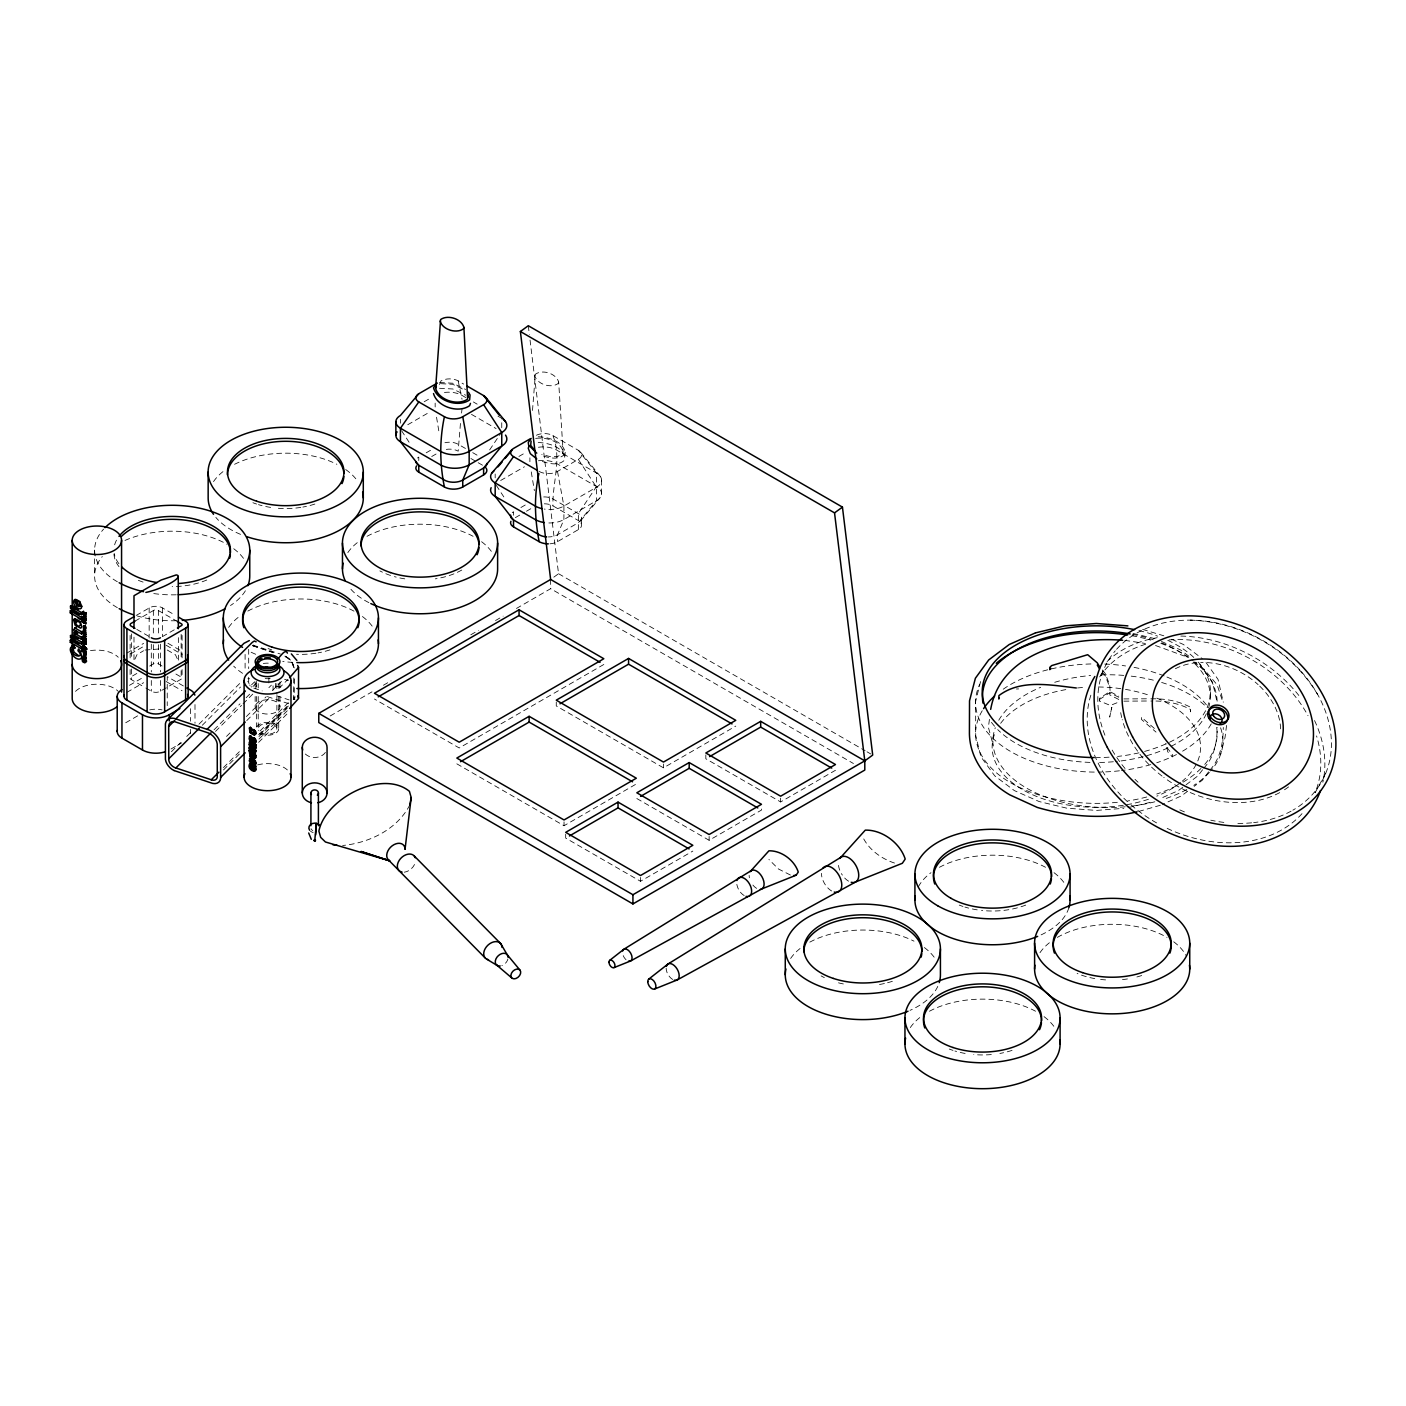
<?xml version="1.0" encoding="UTF-8"?>
<svg xmlns="http://www.w3.org/2000/svg" width="1406" height="1406" viewBox="0 0 1406 1406"><rect width="100%" height="100%" fill="white"/><g stroke="black" fill="none" stroke-linecap="round" stroke-linejoin="round"><path stroke-width="0.75" stroke-dasharray="5 3.75" d="M133.992 637.164L133.992 661.154L136.962 654.739L143.553 650.732M1116.962 702.789L1110.828 705.25L1108.807 704.81L1099.369 700.926L1099.387 698.413L1109.826 691.594L1118.789 696.146M1210.25 696.726L1210.443 691.717M532.505 410.464L535.352 374.242C542.523 369.093 556.231 373.451 558.657 382.063L563.121 451.765L562.365 453.786L557.778 456.423L550.238 456.651L541.767 454.402M294.329 678.957L294.03 699.38M256.349 685.741L255.734 688.747M294.311 667.903L293.151 665.618A9.104 6.432 45 0 0 286.385 656.954L284.768 655.565M460.447 423.47L458.18 451.168A12.162 7.012 0 0 0 443.523 450.061M461.572 413.065L462.029 408.9M989.42 719.38L988.4 727.359L993.111 744.969M1226.559 725.443L1225.03 737.429L1220.549 754.635M558.657 382.063L558.112 383.539C550.924 388.689 537.215 384.33 534.79 375.718M538.217 436.739C548.428 437.161 562.751 440.957 565.212 452.31L564.368 454.613C558.112 460.447 548.322 457.794 541.134 455.298M565.212 452.31L564.368 460.36C558.112 466.194 548.322 463.558 541.134 461.045M439.533 384.541L440.992 380.921A12.162 7.012 0 0 1 458.18 380.921L463.629 384.066M1100.599 675.495L1103.499 670.205M1325.717 773.3L1315.102 792.738A122.674 94.466 28.6 0 0 1316.561 735.936M409.814 804.935C397.265 829.417 369.163 842.967 342.625 845.498M980.562 681.559L975.623 701.471L975.711 735.531L980.896 756.762L994.675 775.796L1014.341 790.576L1039.157 801.561L1066.75 808.169L1096.346 810.418L1123.833 808.327M489.657 449.902L500.536 433.646M288.283 702.613L258.616 732.438M1099.387 699.538L1109.826 692.719L1118.789 697.271M1202.605 769.732L1198.017 775.796L1184.45 786.007M1203.782 768.08C1214.292 757.377 1217.227 741.823 1217.139 727.359M1208.615 771.841L1202.253 780.277L1194.151 786.358M1209.845 770.119C1220.478 758.765 1223.22 742.473 1223.29 727.464M580.766 520.642L600.257 497.478M288.371 705.988L258.774 735.619M252.746 694.107L243.045 703.844M171.427 751.735L180.601 742.561M186.734 736.445L191.321 731.858M198.967 724.195L240.285 682.894M202.306 725.25L240.514 687.042M251.533 684.88L254.591 681.822M252.904 686.55L255.962 683.509M214.028 729.802L240.022 703.826M246.138 697.71L250.725 693.123M215.505 731.384L241.516 705.373M268.88 687.657L271.393 685.144M226.524 736.41L232.64 730.312M246.401 716.55L266.261 696.673M272.377 690.574L281.551 681.4M246.753 720.593L271.217 696.111M278.88 688.465L288.054 679.291M223.466 767.588L240.268 750.769M223.466 769.961L228.053 765.374M229.582 763.845L240.285 753.141M258.616 734.811L287.668 705.759M258.95 736.516L287.984 707.464M258.985 739.046L288.054 709.977M258.616 742.368L287.685 713.299M1182.745 787.29L1178.369 790.576L1162.34 797.677M1187.666 791.244L1181.444 795.901L1162.27 804.408M553.806 577.163L558.551 573.718L529.623 336.614M145.855 688.026L152.2 691.629A6.028 3.48 0 0 0 159.563 691.629L181.62 678.905A2.214 1.283 0 0 0 181.62 677.358L173.571 672.666M424.19 401.747L429.674 398.583M407.758 424.735L429.674 412.063M136.171 615.441L150.231 607.392A9.262 5.343 0 0 1 161.532 607.392L174.994 615.09M135.029 621.101L153.975 610.204A3.146 1.81 0 0 1 157.788 610.204L177.367 621.452M426.176 452.82L431.73 449.604M431.73 456.511L437.301 453.312M126.909 653.034L143.605 643.403M130.617 653.913L143.605 646.426M162.34 636.672L175.504 629.08M136.857 673.439L130.811 676.971A3.287 1.898 0 0 0 130.811 679.291L144.045 686.972M149.686 666.04L153.975 663.614A3.146 1.81 0 0 1 157.788 663.614L162.217 666.11M518.937 456.44L526.248 452.222M129.475 685.32L144.519 676.62M126.909 692.332L143.605 682.701M500.659 480.483L524.42 466.774M539.148 471.432A12.988 7.487 0 0 0 557.497 471.432L578.358 459.375A11.125 6.415 0 0 0 578.358 450.307L552.927 435.614A12.162 7.012 0 0 0 535.739 435.614M125.714 722.754L138.878 715.144M520.923 507.513L526.477 504.297M515.369 517.636L524.631 512.276M526.477 511.222L532.03 508.005M171.057 748.976L181.69 742.825M550.01 543.806A12.988 7.487 0 0 0 557.497 541.662L578.358 529.623A11.125 6.415 0 0 0 578.358 520.554L578.358 513.647L596.495 486.546L596.495 473.049L578.358 450.307M330.182 715.97L371.992 691.84M383.399 685.249L390.991 680.856M470.817 634.774L478.427 630.38M495.527 620.521L503.137 616.127M516.441 608.447L550.642 588.692L853.442 763.511M603.824 664.476L459.217 747.974L374.453 699.028M556.266 702.104L556.266 705.935L663.474 767.834L735.777 726.094M456.827 763.827L564.034 825.726L636.338 783.968M636.83 798.538L709.134 840.296L761.49 810.067L761.49 806.218M565.687 834.268L565.687 838.099L640.486 881.281L692.842 851.069M705.83 754.934L705.83 758.765L780.629 801.947L835.48 770.277M1160.354 805.251L1139.124 811.315M253.027 645.143L280.409 654.054M145.082 650.047L161.954 648.764M1128.069 807.659L1153.535 801.561M439.516 382.52L452.837 383.223L465.65 389.48M440.922 383.68L452.732 384.295L464.103 389.831M439.516 388.284L452.837 388.987L465.65 395.227M535.668 438.373C545.739 437.038 560.361 440.746 563.121 451.765M247.895 678.729L249.583 678.729M1123.921 698.923L1148.649 698.782M1123.921 701.155L1148.649 700.996M1016.397 688.993L1018.612 688.922M1190.232 620.116L1190.407 620.116C1242.412 621.786 1292.501 650.837 1318.529 696.093L1318.635 696.269M1150.829 698.835C1164.484 698.413 1178.246 700.768 1190.39 707.183L1190.583 711.84L1190.39 709.397C1178.246 702.982 1164.484 700.627 1150.829 701.049M247.72 681.418L248.757 682.56A5.448 3.849 45 0 0 249.073 683.791M1124.8 640.345L1145.398 643.473M538.217 442.486C548.428 442.908 562.751 446.721 565.212 458.075M1155.539 645.512L1184.414 656.075M1142.603 629.396L1163.817 635.793M1133.043 633.438L1155.433 638.781M252.939 645.776L272.553 652.261M293.151 665.618L293.59 667.147M288.757 703.703L264.75 695.759M252.395 645.635L277.263 653.913M284.61 679.309L288.458 680.592M253.836 688.149L262.149 690.908M276.666 695.759L289.109 699.907M894.497 863.056C881.632 858.785 869.365 850.12 863.161 837.818M790.4 875.024L778.467 868.996L768.924 859.453M286.385 656.954L284.926 656.057M1118.789 699.485L1109.826 694.933L1109.826 692.719M1171.673 639.273L1183.448 644.493L1202.341 658.693M1161.444 641.435L1180.372 649.836L1191.128 657.92M253.519 645.073L253.994 646.075M167.296 650.047L175.434 654.739L178.404 661.154L178.351 635.178M465.808 397.599L462.029 395.402A18.999 10.967 0 0 0 441.326 393.03M473.383 401.958L477.161 404.155M497.97 416.158L501.749 418.355L501.749 427.986M471.485 414.366L496.072 428.566M465.456 448.461L458.18 444.261A12.162 7.012 0 0 0 444.946 442.732M472.715 452.644L478.163 455.79M470.905 458.514L476.353 461.66M478.163 462.697L483.611 465.843M544.333 503.805A12.162 7.012 0 0 1 552.927 505.861L578.358 520.554M558.551 573.718L865.129 750.716M867.027 751.806L870.806 753.985M167.912 643.263L182.077 651.435M166.136 645.249L182.077 654.458M136.804 629.396L149.493 636.707M183.378 685.952L167.244 676.62L167.244 705.671M166.136 681.523L182.077 690.733M293.59 697.534L294.329 698.536M1193.342 662.033L1204.046 669.186L1217.121 684.81L1222.745 701.822M1154.414 728.466L1141.444 717.201L1141.444 719.415L1156.031 732.104M1199.74 664.405L1212.517 682.138L1217.139 702.35A120.793 69.738 0 0 0 1194.748 661.91M1102.322 669.977L1105.116 673.316L1109.738 684.863L1110.09 690.961L1110.09 688.729M1102.322 672.209L1105.116 675.53L1109.738 687.077M580.766 452.38L600.257 476.3M1206.032 662.542L1218.018 679.362L1223.29 702.192M578.358 459.375L596.495 487.232L596.495 500.729L578.358 522.716L557.497 534.755A12.988 7.487 0 0 1 548.322 536.951M496.318 485.404L505.492 499.481M401.589 430.711L410.745 444.788M1166.857 747.43L1172.463 754.706L1172.463 756.938L1167.718 751.753L1165.908 743.317M552.927 435.614C562.084 458.374 552.347 482.469 552.927 505.861M458.18 380.921L462.029 399.269M557.497 471.432L563.911 506.055L563.911 519.552L557.497 534.755L557.497 541.662M531.275 471.924L534.368 490.641M436.545 417.231L439.287 433.856M528.287 325.735L529.359 334.435M1099.369 699.801L1099.369 700.926M780.629 798.116L780.629 801.947M709.134 836.447L709.134 840.296M663.474 764.003L663.474 767.834M640.486 877.449L640.486 881.281M601.592 480.149L601.592 493.629M581.609 518.181L581.609 525.088M578.358 529.623L578.358 522.716A11.125 6.415 0 0 0 578.358 513.647L552.927 498.954A12.162 7.012 0 0 0 542.751 496.968M564.034 821.877L564.034 825.726M550.642 579.483L550.642 588.692M529.904 457.829L529.904 461.678M513.506 515.246L513.506 511.784A10.018 5.782 0 0 0 511.925 512.979M495.176 474.015L495.176 477.864M435.157 403.118L435.157 406.984M418.777 460.553L418.777 457.091A10.018 5.782 0 0 0 416.598 458.971M400.446 419.322L400.446 423.171M293.784 677.885L293.784 699.643M279.935 681.963L279.935 688.202M279.935 696.515L279.935 706.919A12.39 7.153 0 0 1 261.358 713.106A12.39 7.153 0 0 1 261.358 700.733A12.39 7.153 0 0 1 279.935 706.919M278.722 683.562L278.722 687.868M278.722 696.48L278.722 728.8M276.877 683.597L276.877 694.353M276.877 696.515L276.877 728.8M275.576 683.351L275.576 687.499M273.063 685.864L273.063 690.03M268.88 677.956L268.88 683.773M258.212 683.597L258.212 687.903M258.212 696.515L258.212 726.656M256.367 681.4L256.367 687.868M256.367 696.48L256.367 726.656M255.154 681.963L255.154 688.202M255.154 696.515L255.154 706.919M248.686 649.308L248.686 668.658M248.686 677.253L248.686 681.559M245.101 654.405L245.101 671.664M194.995 704.564L194.995 723.246M190.566 708.677L190.566 721.208M190.566 729.415L190.566 733.563M182.077 635.407L182.077 658.904M182.077 669.59L182.077 678.131M181.146 634.317L181.146 659.994M181.146 670.644L181.146 679.221M162.604 607.937L162.604 635.881M160.46 644.159L160.46 671.927M160.46 680.486L160.46 691.154M158.421 610.52L158.421 636.162M158.421 644.704L158.421 663.931M153.342 610.52L153.342 636.162M153.342 644.704L153.342 663.931M151.303 644.159L151.303 671.927M151.303 680.486L151.303 691.154M149.159 607.937L149.159 638.043M131.373 633.895L131.373 659.519M131.373 668.975L131.373 679.66M130.125 635.407L130.125 658.904M130.125 669.59L130.125 678.131M94.606 550.08L94.606 575.985M149.739 709.889A16.064 9.28 0 0 1 162.024 709.889M1156.787 698.132A104.22 60.177 0 0 1 1197.016 762.72M1196.19 764.389A104.22 60.177 0 0 1 1182.253 781.209M1180.671 782.509A104.22 60.177 0 0 1 1156.787 796.165M1148.456 799.258A104.22 60.177 0 0 1 1125.485 804.917M1123.324 805.269A104.22 60.177 0 0 1 995.676 731.577M1000.65 723.317A104.22 60.177 0 0 1 1069.368 689.028M1077.541 687.956A104.22 60.177 0 0 1 1085.889 687.288M1098.42 686.989A104.22 60.177 0 0 1 1123.324 689.028M1125.485 689.379A104.22 60.177 0 0 1 1148.456 695.039M1216.682 727.552A120.793 69.738 0 0 1 1203.958 765.303M1200.952 768.484A120.793 69.738 0 0 1 1181.761 782.931M1176.47 785.796A120.793 69.738 0 0 1 1156.734 794.021M1146.734 796.991A120.793 69.738 0 0 1 1127.612 800.981M1117.348 802.299A120.793 69.738 0 0 1 982.478 710.364M1003.216 689.204A120.793 69.738 0 0 1 1092.163 663.931M1104.747 664.054A120.793 69.738 0 0 1 1125.591 665.952M1134.062 667.375A120.793 69.738 0 0 1 1164.941 676.216M1166.927 677.024A120.793 69.738 0 0 1 1207.947 706.937M1211.234 723.879A120.793 69.738 0 0 1 1181.761 751.665M1176.47 754.547A120.793 69.738 0 0 1 1156.734 762.755M1150.811 764.6A120.793 69.738 0 0 1 1121.496 770.558M1119.422 770.804A120.793 69.738 0 0 1 1098.438 772.087M1094.255 772.087A120.793 69.738 0 0 1 979.683 684.3M1131.918 635.705A120.793 69.738 0 0 1 1150.811 640.117M1160.881 643.403A120.793 69.738 0 0 1 1193.044 660.574M1206.366 713.738A113.904 65.748 0 0 1 1145.205 756.129M1143.113 756.692A113.904 65.748 0 0 1 1115.45 761.56M1113.341 761.753A113.904 65.748 0 0 1 1096.346 762.491M1090.002 762.386A113.904 65.748 0 0 1 997.715 729.609M994.587 726.252A113.904 65.748 0 0 1 990.492 720.997M1132.392 634.352A113.904 65.748 0 0 1 1153.289 639.783M1161.655 642.858A113.904 65.748 0 0 1 1187.525 657.323M1194.977 663.843A113.904 65.748 0 0 1 1207.262 711.682M1198.299 662.121A114.097 65.871 0 0 1 1167.771 743.071M1165.802 743.967A114.097 65.871 0 0 1 1141.074 752.315M1138.948 752.825A114.097 65.871 0 0 1 1117.594 756.428M1109.106 757.166A114.097 65.871 0 0 1 1096.346 757.588M1138.948 630.591A114.097 65.871 0 0 1 1157.63 636.145M1167.771 640.345A114.097 65.871 0 0 1 1195.153 658.764M1175.398 668.711A67.312 51.846 28.6 0 1 1203.149 662.454M1207.262 662.595A67.312 51.846 28.6 0 1 1258.124 684.634M1259.706 686.128A67.312 51.846 28.6 0 1 1280.62 731.102M1288.581 786.903A101.794 78.385 28.6 0 1 1281.411 791.648M1279.706 792.615A101.794 78.385 28.6 0 1 1163.781 777.395M1162.041 776.077A101.794 78.385 28.6 0 1 1122.234 719.538M1121.724 717.552A101.794 78.385 28.6 0 1 1120.424 710.961M1301.341 671.664A122.674 94.466 28.6 0 1 1292.835 810.19M1291.077 811.174A122.674 94.466 28.6 0 1 1253.677 822.615M1251.604 822.826A122.674 94.466 28.6 0 1 1234.714 823.283M1223.853 822.405A122.674 94.466 28.6 0 1 1210.742 820.173M1184.432 811.895A122.674 94.466 28.6 0 1 1178.597 809.329M1138.052 782.228A122.674 94.466 28.6 0 1 1134.994 779.328M1125.028 768.502A122.674 94.466 28.6 0 1 1110.582 747.236M1104.94 735.197A122.674 94.466 28.6 0 1 1100.371 720.891M1099.914 718.87A122.674 94.466 28.6 0 1 1115.239 650.837M1116.592 649.291A122.674 94.466 28.6 0 1 1299.97 670.152M1302.009 813.652A122.674 94.466 28.6 0 1 1164.168 826.939M1156.593 822.914A122.674 94.466 28.6 0 1 1129 803.09M1127.436 801.666A122.674 94.466 28.6 0 1 1091.425 693.492M1099.668 676.901A122.674 94.466 28.6 0 1 1146.769 643.913M1169.089 639.923A122.674 94.466 28.6 0 1 1308.019 715.707M1107.084 661.558A126.927 97.752 28.6 0 1 1157.208 637.709M1180.829 636.057A126.927 97.752 28.6 0 1 1300.445 697.534M1314.54 720.54A126.927 97.752 28.6 0 1 1322.853 782.246M1220.566 727.781A115.011 66.398 0 0 1 1210.671 770.998M1209.424 772.404A115.011 66.398 0 0 1 1193.799 785.339M1186.822 789.487A115.011 66.398 0 0 1 1163.166 799.399M1154.836 801.789A115.011 66.398 0 0 1 1127.366 806.605M1125.239 806.816A115.011 66.398 0 0 1 995.307 727.693M998.77 720.241A115.011 66.398 0 0 1 1040.668 687.306M1054.728 682.297A115.011 66.398 0 0 1 1090.617 675.513M1101.285 674.88A115.011 66.398 0 0 1 1127.032 675.688M1131.232 676.145A115.011 66.398 0 0 1 1153.781 680.276M1161.637 682.455A115.011 66.398 0 0 1 1207.209 707.657M538.428 460.764A18.999 10.967 0 0 1 556.758 463.611L596.495 486.546A17.382 10.035 0 0 1 596.495 500.729L563.911 519.552A20.282 11.705 0 0 1 546.916 522.874M538.428 447.266A18.999 10.967 0 0 1 556.758 450.113L596.495 473.049A17.382 10.035 0 0 1 596.495 487.232L563.911 506.055A20.282 11.705 0 0 1 544.315 509.077M368.882 602.629A77.576 44.781 0 0 1 348.952 586.882M347.827 552.611A77.576 44.781 0 0 1 358.495 541.714M367.001 536.301A77.576 44.781 0 0 1 473.084 536.301M481.59 541.714A77.576 44.781 0 0 1 492.258 552.611M461.783 570.028A59.017 34.078 0 0 1 435.315 578.85M404.77 578.85A59.017 34.078 0 0 1 394.418 576.636M390.534 575.458A59.017 34.078 0 0 1 379.884 570.906M240.549 534.368A77.576 44.781 0 0 1 215.839 517.39M213.519 481.59A77.576 44.781 0 0 1 224.187 470.694M234.556 464.296A77.576 44.781 0 0 1 336.878 464.296M345.683 469.534A77.576 44.781 0 0 1 357.932 481.59M314.856 504.051A58.261 33.639 0 0 1 302.87 507.056M300.796 507.408A58.261 33.639 0 0 1 274.873 507.97M270.637 507.408A58.261 33.639 0 0 1 258.493 504.649M256.595 504.051A58.261 33.639 0 0 1 252.922 502.715M1068.876 907.749A77.576 44.781 0 0 1 1061.073 920.912M1059.667 922.354A77.576 44.781 0 0 1 1037.663 936.378M918.364 886.782A77.576 44.781 0 0 1 930.948 872.704M939.454 867.291A77.576 44.781 0 0 1 1045.537 867.291M1054.043 872.704A77.576 44.781 0 0 1 1064.711 883.618M1025.73 905.095A59.017 34.078 0 0 1 981.511 910.42M977.223 909.858A59.017 34.078 0 0 1 964.903 907.063M962.987 906.448A59.017 34.078 0 0 1 959.261 905.095M1039.965 952.706A77.576 44.781 0 0 1 1050.633 941.792M1057.312 937.398A77.576 44.781 0 0 1 1167.015 937.398M1173.711 941.792A77.576 44.781 0 0 1 1186.295 955.869M1141.672 975.536A59.017 34.078 0 0 1 1133.728 977.75M1127.436 978.945A59.017 34.078 0 0 1 1118.772 979.894M1105.573 979.894A59.017 34.078 0 0 1 1096.891 978.945M1094.782 978.594A59.017 34.078 0 0 1 1077.119 973.444M910.315 1027.558A77.576 44.781 0 0 1 920.983 1016.643M929.489 1011.23A77.576 44.781 0 0 1 1035.554 1011.23M1044.06 1016.643A77.576 44.781 0 0 1 1054.728 1027.558M1012.039 1050.387A59.017 34.078 0 0 1 999.894 1053.446M991.318 1054.57A59.017 34.078 0 0 1 973.725 1054.57M965.131 1053.446A59.017 34.078 0 0 1 954.92 1051.003M953.004 1050.387A59.017 34.078 0 0 1 949.278 1049.034M937.767 986.414A77.576 44.781 0 0 1 910.069 1010.352M790.629 958.453A77.576 44.781 0 0 1 801.315 947.556M809.803 942.143A77.576 44.781 0 0 1 914.005 941.159M924.392 947.556A77.576 44.781 0 0 1 935.06 958.453M892.353 981.3A59.017 34.078 0 0 1 886.448 983.022M884.409 983.515A59.017 34.078 0 0 1 878.117 984.71M843.372 983.954A59.017 34.078 0 0 1 837.22 982.478M824.338 977.609A59.017 34.078 0 0 1 821.104 975.887M292.782 662.402A77.576 44.781 0 0 1 282.747 661.4M255.699 654.265A77.576 44.781 0 0 1 247.825 650.539M280.796 687.024A77.576 44.781 0 0 1 272.237 685.39M242.57 673.316A77.576 44.781 0 0 1 233.695 666.163M228.668 627.41A77.576 44.781 0 0 1 240.918 615.353M247.825 611.083A77.576 44.781 0 0 1 355.718 612.102M362.414 616.513A77.576 44.781 0 0 1 373.082 627.41M330.006 649.871A58.261 33.639 0 0 1 318.037 652.876M315.946 653.228A58.261 33.639 0 0 1 296.543 654.282M271.745 649.871A58.261 33.639 0 0 1 268.071 648.535M176.225 594.791A77.576 44.781 0 0 1 152.112 593.332M117.331 581.733A77.576 44.781 0 0 1 95.784 557.866M95.274 555.915A77.576 44.781 0 0 1 103.605 529.131M245.4 590.766A77.576 44.781 0 0 1 230.479 605.529M176.225 620.714A77.576 44.781 0 0 1 137.349 616.004M117.331 607.656A77.576 44.781 0 0 1 102.304 556.548M124.958 540.449A77.576 44.781 0 0 1 227.034 544.315M233.73 548.727A77.576 44.781 0 0 1 244.398 559.623M118.965 563.753A58.261 33.639 0 0 1 114.237 553.577M114.642 544.807A58.261 33.639 0 0 1 117.788 538.023M206.77 580.01A58.261 33.639 0 0 1 172.182 586.583M143.061 582.084A58.261 33.639 0 0 1 137.595 580.01M118.965 566.636A58.261 33.639 0 0 1 113.921 552.945M848.574 881.175A14.394 8.313 60 0 1 841.386 873.583M839.769 870.226A14.394 8.313 60 0 1 838.398 863.565M672.666 979.455A9.209 5.308 60 0 1 666.145 968.172M831.614 890.965A14.394 8.313 60 0 1 821.438 873.354M756.621 888.346A10.58 6.099 60 0 1 752.895 885.042M749.398 877.783A10.58 6.099 60 0 1 749.152 875.393M626.039 959.7A6.766 3.902 60 0 1 622.665 953.848M744.161 895.552A10.58 6.099 60 0 1 736.691 882.599M414.524 864.497A10.58 7.434 -44.6 0 1 404.33 872.195M507.935 958.945A7.417 5.202 -44.6 0 1 501.854 965.606M251.621 687.042A5.448 3.849 45 0 1 251.059 686.603M250.092 685.566A5.448 3.849 45 0 1 249.688 685.003M285.383 656.391A11.459 8.102 45 0 1 293.907 667.305M285.119 656.637A11.476 8.12 45 0 1 293.661 667.569M295.348 696.919A4.394 3.111 45 0 1 293.502 697.833M295.067 699.098A5.993 4.236 45 0 1 293.256 699.327M257.632 764.899A23.445 13.533 0 0 1 287.861 770.4M263.291 663.474A16.433 9.491 0 0 1 271.797 663.474M270.18 678.518A10.141 5.852 0 0 1 264.926 678.518M256.753 727.13A11.178 6.45 0 0 1 272.272 722.965A11.178 6.45 0 0 1 276.701 732.508A11.178 6.45 0 0 1 259.635 733.37M258.528 727.412A9.332 5.396 0 0 1 272.905 724.389A9.332 5.396 0 0 1 272.905 733.229A9.332 5.396 0 0 1 258.528 730.206M313.169 832.475A5.8 4.745 0 0 1 310.568 831.245M312.8 830.542A3.743 3.058 0 0 1 311.06 828.679M325.401 752.438A12.39 10.123 0 0 1 303.942 752.438M75.502 691.365A24.675 14.253 0 0 1 118.262 691.365M90.494 650.609A24.675 14.253 0 0 1 118.262 657.252M1111.812 707.446L1109.668 717.078L1111.812 707.446"/><path stroke-width="1.5" d="M133.992 628.447L133.992 595.722L161.198 580.01L176.207 574.931A22.215 4.693 -21.2 0 1 171.128 582.787A22.215 4.693 -21.2 0 1 145.873 592.436M252.623 764.407L252.184 765.936L252.623 764.407L250.004 762.316A2.882 1.67 60 0 1 249.301 760.541C251.041 753.598 257.843 765.602 253.01 765.286L255.084 766.481C257.597 776.34 245.312 768.063 250.215 763.616L251.902 765.128L249.67 764.003L251.147 765.567M255.031 766.305L255.839 769.908L254.838 770.84L254.961 766.621L252.377 764.477M250.795 754.442L250.215 756.586L251.569 756.2M249.916 754.881L250.795 756.762M255.839 750.628L254.275 751.788L252.184 750.488A10.123 5.852 60 0 0 252.166 748.431C254.258 747.307 252.026 751.683 255.101 751.12L254.961 753.651L255.488 750.997L255.488 753.247L252.131 751.542L254.732 753.686L255.839 750.628L254.275 751.402L252.482 750.382L252.535 748.625M998.893 697.815L998.84 699.046L998.893 695.601C1020.949 678.87 1050.95 685.144 1076.311 687.973M252.166 750.593L253.203 748.15L252.482 750.382M250.479 754.249C249.706 758.449 250.25 757.043 249.301 751.015L250.338 750.417M252.113 768.08L253.01 766.498L252.043 768.959M435.596 388.355L440.605 319.549C447.776 314.399 461.502 318.758 463.91 327.37L467.618 399.093C457.758 406.158 438.918 400.165 435.596 388.355L436.352 386.316M85.766 661.33C89.176 659.801 81.935 665.6 82.181 659.396A1.758 1.019 60 0 1 82.673 658.799C88.385 659.783 83.077 664.616 82.567 659.186A1.758 1.019 60 0 1 83.059 658.57C90.371 662.947 79.984 657.305 84.606 661.681C80.634 654.229 84.36 668.184 86.328 660.24M86.416 649.308L83.2 645.02L86.803 649.08L83.2 647.498L85.942 647.691L86.803 649.08M168.685 726.515L168.773 725.355A7.997 5.659 45 0 1 174.713 721.7L208.703 733.071A11.476 8.12 45 0 1 217.245 743.985L217.28 777.096A6.643 4.693 45 0 1 212.341 780.119L174.59 767.518A7.821 5.536 45 0 1 168.773 760.084L168.685 726.515L174.801 720.399M174.151 770.558A11.74 8.295 45 0 1 165.416 759.381L165.416 723.809A11.898 8.418 45 0 1 174.274 718.378L209.143 730.03A15.396 10.879 45 0 1 220.601 744.688L220.637 778.625A10.563 7.469 45 0 1 212.781 783.441L174.151 770.558M74.834 629.044L75.01 628.043L81.583 631.804L82.831 631.083M83.745 639.203L83.2 641.452C89.562 645.723 81.337 634.967 83.2 641.452M250.286 758.062C249.02 757.43 257.843 760.787 254.644 764.407M255.892 762.702L254.627 764.389L252.799 763.774M297.615 665.46L298.547 667.358L298.511 698.554L289.583 708.448M298.547 667.358L289.583 677.762M314.663 841.35L315.928 828.275A34.957 2.636 -83.9 0 0 315.946 824.355L316.174 823.318L314.663 823.143A5.8 4.745 0 0 0 309.636 830.261M74.834 601.03L75.133 599.483M76.17 620.591L76.522 622.454M249.53 748.168L251.692 750.312L251.727 748.185L249.301 747.377L250.303 744.618M250.76 740.505L249.987 737.552M85.977 654.493C84.852 651.066 82.075 656.356 84.342 653.614M83.587 653.175L84.184 655.143M437.301 383.065L418.777 393.75A10.018 5.782 0 0 0 418.777 401.923L444.401 416.721C439.41 440.306 439.726 463.822 444.401 486.968A12.988 7.487 0 0 0 462.75 486.968L483.611 474.929A11.125 6.415 0 0 0 486.019 467.934M538.902 473.594C533.841 496.459 534.79 519.218 539.148 541.662A12.988 7.487 0 0 0 548.322 543.858M405.051 849.242L411.185 797.554L409.41 791.314C382.01 768.906 325.296 798.766 318.881 831.104L320.656 837.343L325.454 842.001L389.585 860.771A10.58 7.434 -44.6 0 1 392.151 845.832A10.58 7.434 -44.6 0 1 405.051 849.083M249.512 758.519C254.591 756.129 259.126 772.474 252.869 758.519M85.608 620.784C85.994 618.007 86.328 622.63 83.604 620.028M85.608 639.185L85.625 637.867L85.063 638.623M315.647 834.953L316.209 828.31A34.658 5.185 -77.7 0 0 316.245 824.373L316.174 823.318A5.8 4.745 0 0 1 319.707 825.515M85.52 631.47C84.096 626.935 85.959 633.965 83.692 628.57M85.327 631.61C87.102 628.043 83.253 630.38 83.305 628.798M83.024 621.206C86.223 621.927 87.91 623.596 83.903 623.192M85.555 650.064L85.625 648.641L85.063 649.396M76.205 600.977L78.121 604.984L76.873 605.705L74.94 601.698L78.121 600.924M409.814 804.935L411.185 797.554M250.76 767.008C261.024 772.65 246.191 769.855 251.129 765.409M71.618 647.445L71.811 646.672A5.29 3.058 60 0 1 73.042 645.372L74.94 645.495L73.674 646.215C65.52 646.742 73.938 660.767 80.089 658.992A5.888 3.41 60 0 0 81.689 656.971L80.493 651.224L78.49 648.922L77.928 650.697C85.854 658.729 71.39 657.024 71.794 649.976A2.953 1.705 60 0 1 73.112 648.394L75.379 647.902L74.36 647.656A2.953 1.705 60 0 0 73.042 649.238L74.254 652.366L78.332 655.442M990.685 709.38C1000.949 650.96 1072.444 636.215 1122.673 640.257M84.764 615.846C88.244 615.494 82.901 619.273 83.762 614.598C82.936 615.037 85.555 618.781 85.274 615.107M84.905 627.744L84.799 625.811L84.518 627.955L85.344 626.145L85.994 627.269L85.291 628.728M84.905 636.496C84.958 636.567 85.748 636.057 84.413 632.05M84.817 635.617C89.105 636.479 80.986 638.412 83.903 634.37M83.745 631.206C83.921 632.823 83.27 633.561 83.27 631.487C89.246 632.63 82.075 632.278 84.413 633.069M83.745 625.688L85.502 628.535L85.204 626.637M84.518 634.844C81.214 634.352 87.418 639.73 85.204 635.389M85.573 617.41L85.133 615.617M463.91 327.37L463.365 328.846C456.177 333.978 442.468 329.619 440.06 321.025M470.465 403.381L469.622 405.666C458.497 413.628 437.248 406.879 433.505 393.557M529.095 445.966L528.252 448.25L530.29 453.646L536.758 458.918M531.099 441.027L530.712 445.368L534.614 450.272M249.635 727.763C253.642 731.348 248.229 728.343 250.409 727.324C252.201 729.134 246.911 732.544 253.467 734.055C256.068 733.334 250.514 727.183 255.435 731.067C255.857 736.269 255.787 732.737 252.869 733.563C248.598 733.581 250.321 726.656 251.076 731.366M254.732 734.758C251.779 723.246 258.089 736.621 252.711 732.667M252.781 742.438C256.367 744.6 255.224 739.081 253.062 738.238C256.226 739.732 254.961 743.686 251.744 740.329M85.801 624.053C85.59 621.487 80.687 621.065 83.534 621.048M252.377 767.869L251.551 768.449L251.604 764.934M251.129 768.484L252.324 767.992M250.25 759.451C251.867 767.711 257.368 758.801 249.618 760.136C261.973 769.469 246.331 760.681 251.024 759.012M255.541 734.319L255.734 732.051L253.836 729.486M253.783 737.904C256.929 737.974 255.154 744.02 255.505 742.614C256.859 741.067 254.31 736.375 252.869 738.835C259.161 746.076 244.082 738.8 251.92 737.394L250.496 735.725C247.351 737.693 250.409 743.827 254.099 743.352A2.935 1.705 60 0 0 254.82 742.35L252.887 738.589M251.621 751.894L250.04 753.546L254.31 756.147L255.488 755.602L255.488 757.834L249.706 754.706M85.994 620.556C82.603 622.278 84.483 617.216 82.55 619.413L83.587 618.341L83.991 619.818M253.431 752.052L252.447 752.649L253.045 751.173M85.081 623.596L84.905 621.839L83.675 623.385M250.918 729.767L249.442 728.009L250.356 727.394L251.867 729.204M251.674 729.327L250.286 727.658M250.918 738.08L249.442 736.305L251.867 737.5L250.426 735.795M252.869 730.522L254.714 730.61L255.593 733.598A2.935 1.705 60 0 1 254.873 734.6L253.959 734.635M254.381 733.264C252.236 734.758 247.157 729.609 251.92 729.099M254.996 732.965L252.711 732.526M251.533 740.487C257.948 745.672 251.99 732.807 255.593 741.911A2.935 1.705 60 0 1 254.873 742.895C256.015 740.277 250.707 742.913 249.987 739.433C249.987 737.131 250.866 737.728 251.076 739.679M254.996 741.278L251.797 740.224M418.777 401.923L400.446 428.232L400.446 441.73L418.777 465.263L444.401 480.061A12.988 7.487 0 0 0 462.75 480.061L483.611 468.022L501.749 446.036A17.382 10.035 0 0 0 505.527 435.104M530.185 438.83L513.506 448.461A10.018 5.782 0 0 0 513.506 456.634L495.176 482.926L495.176 496.423L513.506 519.956L539.148 534.755A12.988 7.487 0 0 0 546.635 536.899M255.382 763.95L255.417 760.751L251.99 757.658M83.13 621.065L83.798 623.174M418.777 393.75L400.446 415.455A15.642 9.034 0 0 0 400.446 428.232L440.482 451.344A20.282 11.705 0 0 0 469.165 451.344L501.749 432.538A17.382 10.035 0 0 0 503.26 419.339M498.005 466.827L502.241 461.818M505.053 458.479L512.1 450.131M491.784 473.084L511.345 450.324M1050.897 668.36L1049.772 669.625L1049.772 667.411L1051.653 665.6L1087.682 654.704L1097.26 662.841L1099.545 666.655M86.012 619.712L83.991 619.185M83.604 638.429L85.994 638.957L83.604 637.797M83.587 649.168L86.047 649.396L83.2 647.727M167.455 719.837L243.959 643.333L249.319 640.574M175.855 718.817L252.359 642.314L254.363 641.013L256.138 641.804M168.685 758.889L199.248 728.308M207.157 729.257L245.417 690.996M277.544 658.869C279.196 658.465 285.453 647.516 287.439 653.14M175.82 768.01L210.988 732.86M220.724 746.604L245.206 722.122M211.234 779.82L218.879 772.175M220.724 777.307L245.206 752.825M85.098 628.095L84.975 626.355M85.098 636.848L84.975 635.125M255.066 763.124L251.797 762.052M250.883 729.363L250.918 730.997M250.883 737.675L250.918 739.31M254.89 770.822L255.488 766.34L254.258 767.131L253.994 771.033M436.405 383.715L433.505 387.792C437.248 401.114 458.497 407.881 469.622 399.902L470.061 394.998L468.409 392.221M531.152 438.408L528.252 442.486L528.656 445.122L536.758 453.171M85.871 639.132L82.427 637.129L83.991 637.586M249.301 742.104L249.301 744.407L254.732 747.535L255.839 746.973L255.839 744.442L254.275 745.25L254.961 747.482L255.488 744.829L255.488 747.096L249.881 743.089L250.321 741.577M254.275 751.788L254.732 753.686M609.853 960.245L623.895 949.226L751.331 870.56M648.957 978.945L668.061 963.971L841.386 856.975M614.106 967.592L630.661 960.948L761.911 888.873L796.165 875.182L798.256 872.089C794.583 860.296 781.332 850.437 768.924 850.823L750.154 871.65A10.58 6.099 60 0 1 761.911 876.659A10.58 6.099 60 0 1 760.365 889.348M520.378 331.5L528.287 325.735L842.44 507.109L872.704 755.075L864.795 760.857L632.928 894.726L318.775 713.352L318.775 722.561L632.928 903.935L864.795 770.066L864.795 760.857L834.531 512.874L520.378 331.5L550.642 579.483L864.795 760.857M834.531 512.874L842.44 507.109M255.066 747.939L254.961 750.523L255.488 747.887L255.488 750.136L249.301 745.127L254.31 748.431L255.716 747.711L254.275 748.66L254.732 750.576L255.839 747.5L254.275 748.291L255.839 747.5M75.221 627.709L76.258 627.445M249.301 748.273L249.864 749.257L250.725 748.484L249.301 748.273L249.301 750.558L252.447 752.649M134.326 616.513L125.942 621.417A9.403 5.431 0 0 0 125.942 628.025L148.474 641.031A12.162 7.012 0 0 0 163.289 641.031L186.471 627.656A8.331 4.816 0 0 0 186.471 621.803L178.527 617.146M124.326 694.863A9.403 5.431 0 0 0 125.942 699.573L148.474 712.561A12.162 7.012 0 0 0 163.289 712.561L186.471 699.204A8.331 4.816 0 0 0 187.56 694.423M254.275 763.212L255.084 762.825L251.955 761.841M84.184 623.104L82.216 621.962L83.376 620.31M70.511 606.109L73.604 606.443L72.339 609.413L70.511 608.359L70.511 606.109L73.604 606.443M82.831 613.947L81.583 614.668L73.745 610.151L73.745 608.077L75.01 607.339L78.138 609.15M83.587 618.956L81.583 619.413L70.3 612.893L70.3 610.819L71.548 610.081L79.07 614.44M73.745 610.151L75.01 609.413M70.3 612.893L71.548 612.172M73.745 608.077L81.583 612.594L82.831 611.874M83.2 611.469L84.255 613.772L85.977 613.262L84.096 612.893M84.852 613.297C89.123 618.078 77.523 609.87 84.641 613.543L85.977 613.262M83.2 612.172L83.587 611.241M85.977 612.577L85.608 613.491M85.221 613.895L83.587 611.944M70.3 610.819L81.583 617.322L82.831 616.601M82.778 617.796L82.603 617.252M85.977 618.552C79.808 614.229 89.58 621.786 83.604 619.413M83.165 616.883L85.977 619.185M84.167 626.496L84.167 627.744M82.831 638.658L81.583 639.379L73.745 634.844L75.01 632.12L75.01 634.124M70.511 635.547L73.604 635.881L72.339 638.851L70.511 637.797L70.511 635.547L73.604 635.881M73.745 632.841L76.381 632.911M84.29 629.132L83.921 630.257L84.149 628.447M82.831 633.21L81.583 633.93L75.449 630.696L76.451 634.334L77.699 633.614M82.831 643.386L81.583 644.106L73.745 639.589L73.745 637.516L75.01 636.777L78.138 638.588M82.831 648.113L81.583 648.851L70.3 642.331L70.3 640.257L71.548 639.537L79.07 643.878M85.977 633.983C85.784 636.18 81.601 632.331 84.008 632.858M73.745 639.589L75.01 638.851M70.3 642.331L71.548 641.611M84.167 635.266L84.167 636.496M444.401 416.721A12.988 7.487 0 0 0 462.75 416.721L483.611 404.682A11.125 6.415 0 0 0 483.611 395.596L467.267 386.158M76.451 634.334L81.583 637.305L82.831 636.567M82.427 637.129L82.813 636.9M82.55 637.814L83.587 637.972M73.745 637.516L81.583 642.032L82.831 641.312M82.216 642.437L82.603 641.523L85.977 644.159L82.216 642.437L85.977 644.159M84.237 639.958L84.413 641.066M83.587 639.396L85.977 640.292M84.026 640.257L85.977 640.943M84.026 641.277L85.977 641.962M85.977 643.473L85.608 644.387M70.3 640.257L81.583 646.76L82.831 646.039M82.603 649.783L85.977 651.716L83.2 650.556L82.427 647.902L84.993 647.287L83.587 644.792M83.2 646.83L85.379 647.076L83.587 645.424M82.55 648.588L82.813 647.674M82.216 649.994L83.991 648.974L83.2 649.923L85.977 651.083M82.603 649.097C79.562 651.892 91.425 654.704 82.146 651.382L81.759 650.503M83.2 650.556L85.977 651.716M135.029 621.101L130.811 623.579A3.287 1.898 0 0 0 130.811 625.881L134.994 628.341M82.146 650.75L85.977 652.525M83.903 654.827C82.444 650.802 86.733 658.834 85.678 654.352M84.43 654.106C86.68 656.918 82.497 653.702 85.977 653.913M84.87 654.37L85.555 655.301L84.817 653.895M85.186 657.498C87.4 661.453 79.984 655.899 85.168 658.324C81.601 653.333 85.889 658.623 85.977 656.901M83.2 656.374L85.555 658.096L83.2 657.41M83.2 658.061L85.836 658.939L85.977 657.516M177.384 627.99L181.62 625.512A2.214 1.283 0 0 0 181.62 623.948L177.367 621.452M121.953 689.661A16.187 9.35 0 0 0 121.953 702.877L142.481 714.723A18.946 10.949 0 0 0 169.282 714.723L179.915 708.589M249.881 743.089L250.707 742.438L254.31 745.408L255.716 744.67L254.275 745.619L254.732 747.535M249.301 744.407L250.602 743.598M249.864 746.129L250.69 745.444L249.46 745.092M249.301 747.377L250.549 746.621M249.301 750.558L250.584 749.767M252.482 749.486L249.969 748.923M252.166 748.431L254.996 749.187M318.775 713.352L550.642 579.483M255.488 757.834L249.688 753.651L250.795 753.106L255.048 755.532M249.916 756.2L250.971 755.602M254.31 756.147L255.839 755.215L255.839 757.711L254.961 758.203L254.961 755.866L250.444 752.772M519.06 609.782L374.453 693.263L459.217 742.21L603.824 658.729L519.06 609.782L519.06 615.529L378.214 696.849M250.567 767.061L251.639 768.836L251.885 766.727L254.433 768.203C254.662 774.267 245.663 765.216 251.902 765.128M255.593 770.4L255.716 766.182L254.31 766.92L251.744 764.882L252.939 765.479M251.885 766.727L252.887 766.428L252.799 768.52M251.076 767.94L252.184 767.623M254.31 766.92L255.839 765.971M254.433 768.203L255.207 767.764L252.184 765.936M254.978 769.328L251.446 769.064L250.338 765.831M628.57 658.43L556.266 700.17L663.474 762.07L735.777 720.329L628.57 658.43L628.57 664.194L732.016 723.914M529.131 716.322L456.827 758.062L564.034 819.962L636.338 778.221L529.131 716.322L529.131 722.086L632.577 781.806M559.975 703.791L628.57 664.194M460.535 761.683L529.131 722.086M618.042 802.123L565.687 832.352L640.486 875.534L692.842 845.305L618.042 802.123L618.042 807.87L689.098 848.908M689.186 762.562L636.83 792.791L709.134 834.531L761.49 804.302L689.186 762.562L689.186 768.309L757.781 807.923M760.681 721.348L705.83 753.001L780.629 796.2L835.48 764.53L760.681 721.348L760.681 727.095L831.737 768.115M569.43 835.955L618.042 807.87M640.556 796.394L689.186 768.309M709.626 756.586L760.681 727.095M254.943 769.31L250.813 766.85M85.836 617.339L83.446 616.496L84.307 614.563M160.46 637.762L159.563 638.219A6.028 3.48 0 0 1 152.2 638.219L151.303 637.762M255.048 762.755L251.973 761.701M254.328 751.56L255.716 750.822M255.839 744.442L252.184 743.141L255.048 745.18M1034.763 633.192L1009.244 644.493L988.717 659.941L975.395 678.237L969.525 700.821L969.419 733.791C969.894 760.154 987.979 782.123 1009.877 794.9L1037.294 807.431C1069.509 816.851 1104.272 819.61 1137.102 811.807M254.961 758.203C256.349 754.196 253.801 755.426 254.732 758.273M654.739 988.963L677.27 979.912L855.762 881.896L902.336 863.284L905.2 859.066C900.174 843.038 882.16 829.628 865.288 830.138L839.769 858.468A14.394 8.313 60 0 1 856.641 866.94A14.394 8.313 60 0 1 851.21 882.3M255.839 755.215L254.275 755.971L250.04 753.546L250.233 752.544M1035.396 632.911L1064.799 625.881L1096.346 623.491L1127.893 625.881M251.112 729.187L251.094 731.77M251.112 737.5L251.094 740.083M85.678 628.5L83.218 627.058L84.799 625.811M83.516 625.828L84.518 626.092M83.516 634.581L84.905 634.633M793.652 875.534L796.165 875.182M74.993 628.166L73.569 629.765L75.116 633.631M85.485 627.867L84.518 627.955M85.485 636.637L84.518 636.725M332.941 844.795L336.825 845.076M252.043 767.5L252.395 768.397M315.296 839.593C316.543 842.967 311.728 838.257 314.663 841.14M253.801 733.51L255.294 732.667L253.59 729.942M83.587 653.087L85.256 654.141M84.43 615.248L85.52 616.742L84.905 615.336M252.887 730.294L254.82 734.037A2.935 1.705 60 0 1 254.099 735.039L249.987 732.631L249.407 728.062M83.587 631.417L85.977 632.946M85.678 649.906L82.427 647.902M252.061 757.816L255.716 762.052M78.068 618.113L79.878 619.167M513.506 456.634L537.32 470.36M416.598 465.878A10.018 5.782 0 0 0 418.777 472.17L444.401 486.968M510.923 521.292A10.018 5.782 0 0 0 513.506 526.863L539.148 541.662M519.06 615.529L600.063 662.296M82.146 612.559L85.977 614.949M71.759 607.638L73.604 608.693M83.2 618.025L85.608 618.763M83.587 619.571L82.813 618.499M186.98 688.026L190.566 690.1A15.132 8.735 0 0 1 194.854 695.126M83.2 632.841L85.977 634.616M250.163 729.837L250.145 730.962M85.977 642.612L83.587 640.609M250.11 738.115L250.989 740.769L254.345 741.542M71.759 637.076L73.604 638.131M255.031 747.834L252.166 746.182L255.031 748.22M82.532 651.171L85.977 653.157M255.031 751.349L252.939 750.136L252.939 747.992M83.2 655.741L85.608 657.744M117.348 730.312A16.187 9.35 0 0 0 121.953 738.15L142.481 749.996A18.946 10.949 0 0 0 165.363 751.735M486.564 959.068L497.267 965.518M252.799 759.556L254.908 761.841M291.341 653.913L296.877 660.469M496.213 964.657L511.608 977.785M251.375 768.361L254.24 769.978L255.207 767.764M414.278 856.008L500.677 943.584L507.162 954.656L519.992 970.14A5.677 3.99 -44.6 0 1 515.932 978.506A5.677 3.99 -44.6 0 1 511.468 973.233A5.677 3.99 -44.6 0 1 519.992 970.14M388.074 859.541L485.07 957.837M297.615 695.952L298.547 697.991M249.46 764.056L251.006 765.866M249.301 751.015C251.358 753.563 250.145 749.82 249.688 753.651M486.019 397.687L505.527 421.607M483.611 395.596L499.165 415.104M311.288 839.312L308.705 833.002M81.443 620.714L82.075 621.628M483.611 404.682L501.749 432.538L501.749 446.036L469.165 464.841A20.282 11.705 0 0 1 440.482 464.841L400.446 441.73A15.642 9.034 0 0 1 397.054 431.888M252.729 751.56L252.887 751.085M85.291 654.581L85.221 656.215L84.079 653.913M1097.26 665.056L1099.545 668.869M250.075 747.834L250.637 748.818M254.222 749.626L254.732 750.576M72.286 651.857L72.866 652.982M76.768 632.155L76.363 630.732M252.272 751.63L252.623 752.579L252.377 751.683M73.674 646.215L74.131 648.623M462.75 416.721L469.165 451.344L469.165 464.841L462.75 480.061L462.75 486.968M468.005 394.735L468.374 397.054M74.887 621.136L74.905 619.378A4.394 2.531 60 0 1 75.133 618.693M178.246 576.724L178.351 628.675M1189.74 943.145A77.576 44.781 0 0 1 1073.376 981.933A77.576 44.781 0 0 1 1073.376 904.357A77.576 44.781 0 0 1 1189.74 943.145L1189.74 969.068M1070.071 874.057L1070.071 899.963M1060.089 1017.997A77.576 44.781 0 0 1 943.742 1056.785A77.576 44.781 0 0 1 943.742 979.209A77.576 44.781 0 0 1 1060.089 1017.997L1060.089 1043.92M1034.605 943.145L1034.605 969.068M940.421 948.909A77.576 44.781 0 0 1 824.057 987.697A77.576 44.781 0 0 1 824.057 910.121A77.576 44.781 0 0 1 940.421 948.909L940.421 974.815A77.576 44.781 0 0 1 939.243 982.601M914.919 874.057L914.919 899.963M904.954 1017.997L904.954 1043.92M785.269 948.909L785.269 974.815M632.928 894.726L632.928 903.935M513.506 526.863L513.506 519.956A10.018 5.782 0 0 1 510.677 515.123M497.619 543.067A77.576 44.781 0 0 1 381.254 581.856A77.576 44.781 0 0 1 381.254 504.279A77.576 44.781 0 0 1 497.619 543.067L497.619 568.973A77.576 44.781 0 0 1 453.207 609.466A77.576 44.781 0 0 1 370.815 603.578M483.611 474.929L483.611 468.022A11.125 6.415 0 0 0 486.863 463.488M418.777 472.17L418.777 465.263A10.018 5.782 0 0 1 415.93 461.924M395.859 421.835L395.859 435.333M378.442 617.867L378.442 643.772M363.293 472.047A77.576 44.781 0 0 1 246.929 510.835A77.576 44.781 0 0 1 246.929 433.259A77.576 44.781 0 0 1 363.293 472.047L363.293 497.952M342.466 543.067L342.466 568.973M327.053 792.984L327.053 747.377A12.39 10.123 0 0 0 313.046 737.359A12.39 10.123 0 0 0 302.712 749.996M318.406 792.984L318.406 825.709M310.919 792.984L310.919 825.709M302.29 747.377L302.29 792.984M290.989 680.504L290.989 777.167M249.758 550.08L249.758 575.985A77.576 44.781 0 0 1 247.913 585.687M244.099 680.504L244.099 777.167M223.308 617.867L223.308 643.772M208.158 472.047L208.158 497.952A77.576 44.781 0 0 0 213.519 514.315M188.193 624.721L188.193 656.971M188.193 659.994L188.193 696.269M185.61 628.236L185.61 699.766M169.282 714.723L169.282 720.962M164.643 640.328L164.643 711.875M147.12 640.328L147.12 711.875M142.481 714.723L142.481 749.996M126.909 628.658L126.909 700.206M124.009 624.721L124.009 656.971M124.009 659.994L124.009 696.269M121.953 702.877L121.953 738.15M121.566 540.273A24.675 14.253 0 0 1 84.536 552.611A24.675 14.253 0 0 1 84.536 527.935A24.675 14.253 0 0 1 121.566 540.273L121.566 692.104M117.208 696.269L117.208 731.542M83.587 636.725L83.604 638.851M83.587 646.602L83.587 650.328M81.583 612.594L81.583 614.668M81.583 617.322L81.583 619.413M81.583 631.804L81.583 633.93M81.583 637.305L81.583 639.379M81.583 642.032L81.583 644.106M81.583 646.76L81.583 648.851M76.873 601.645L76.873 605.705M72.339 607.164L72.339 609.413M72.339 636.602L72.339 638.851M72.198 540.273L72.198 646.953M72.198 651.312L72.198 698.501A24.675 14.253 0 0 0 89.457 712.086A24.675 14.253 0 0 0 117.102 706.673M124.326 658.588A9.403 5.431 0 0 0 125.942 663.298L148.474 676.286A12.162 7.012 0 0 0 163.289 676.286L186.471 662.929A8.331 4.816 0 0 0 187.56 658.149M124.326 655.565A9.403 5.431 0 0 0 125.942 660.275L148.474 673.263A12.162 7.012 0 0 0 163.289 673.263L186.471 659.906A8.331 4.816 0 0 0 187.56 655.126M1094.237 757.57A114.097 65.871 0 0 1 984.095 679.889A114.097 65.871 0 0 1 1134.624 629.66M983.005 703.158A113.904 65.748 0 0 1 1130.196 633.948M983.585 708.642A120.793 69.738 0 0 1 994.71 695.935M996.309 663.28A120.793 69.738 0 0 1 1127.612 635.002M1320.48 790.559A126.927 97.752 28.6 0 1 1161.743 829.399A126.927 97.752 28.6 0 1 1094.87 676.479M1210.232 718.958A6.309 4.851 28.6 0 1 1217.965 714.494A6.309 4.851 28.6 0 1 1220.127 723.545M493.84 471.045A15.642 9.034 0 0 0 495.176 482.926L535.229 506.055A20.282 11.705 0 0 0 541.802 508.585M491.133 487.706A15.642 9.034 0 0 0 495.176 496.423L535.229 519.552A20.282 11.705 0 0 0 544.315 522.575M345.12 580.555A77.576 44.781 0 0 1 343.134 563.121M478.989 547.707A59.017 34.078 0 0 1 477.056 554.755M361.026 545.932A59.017 34.078 0 0 1 418.513 511.872A59.017 34.078 0 0 1 478.989 544.175M362.625 492.1A77.576 44.781 0 0 1 328.811 535.194A77.576 44.781 0 0 1 246.929 536.74M343.89 476.669A58.261 33.639 0 0 1 341.992 483.629M227.473 474.929A58.261 33.639 0 0 1 284.205 441.308A58.261 33.639 0 0 1 343.89 473.172M1069.773 896.079A77.576 44.781 0 0 1 1068.876 907.749M1037.663 936.378A77.576 44.781 0 0 1 954.076 938.874A77.576 44.781 0 0 1 915.218 896.079M1051.442 878.715A59.017 34.078 0 0 1 1050.229 884.023M934.762 884.023A59.017 34.078 0 0 1 986.309 843.055A59.017 34.078 0 0 1 1051.512 876.94M1189.441 965.166A77.576 44.781 0 0 1 1112.164 1013.849A77.576 44.781 0 0 1 1034.886 965.166M1054.447 953.127A59.017 34.078 0 0 1 1112.164 911.949A59.017 34.078 0 0 1 1169.897 953.127M1059.79 1040.018A77.576 44.781 0 0 1 980.826 1088.683A77.576 44.781 0 0 1 905.622 1038.067M1041.459 1022.654A59.017 34.078 0 0 1 1039.526 1029.702M924.797 1027.979A59.017 34.078 0 0 1 976.344 986.994A59.017 34.078 0 0 1 1041.547 1020.879M908.012 1011.23A77.576 44.781 0 0 1 822.967 1013.234A77.576 44.781 0 0 1 785.936 968.98M921.791 953.567A59.017 34.078 0 0 1 921.141 957.117M803.828 951.792A59.017 34.078 0 0 1 862.845 917.714A59.017 34.078 0 0 1 921.861 951.792M242.57 647.393A77.576 44.781 0 0 1 266.244 577.778A77.576 44.781 0 0 1 376.808 608.728A77.576 44.781 0 0 1 296.842 662.577M378.144 639.871A77.576 44.781 0 0 1 296.842 688.501M228.668 660.135A77.576 44.781 0 0 1 223.589 639.871M243.888 627.744A58.261 33.639 0 0 1 300.866 587.11A58.261 33.639 0 0 1 357.845 627.744M105.011 527.672A77.576 44.781 0 0 1 237.79 526.178A77.576 44.781 0 0 1 178.246 594.72M143.553 591.698A77.576 44.781 0 0 1 119.141 582.752M225.224 608.657A77.576 44.781 0 0 1 182.305 620.38M133.394 614.774A77.576 44.781 0 0 1 119.141 608.657M118.965 536.389A58.261 33.639 0 0 1 219.178 530.203A58.261 33.639 0 0 1 178.703 583.49M157.103 582.559A58.261 33.639 0 0 1 121.724 566.882M230.356 554.702A58.261 33.639 0 0 1 229.723 558.217M121.724 536.143A58.261 33.639 0 0 1 187.262 520.466A58.261 33.639 0 0 1 230.426 552.945M666.374 966.361A9.209 5.308 60 0 1 677.27 969.279A9.209 5.308 60 0 1 674.353 980.175M822.809 868.258A14.394 8.313 60 0 1 839.681 876.729A14.394 8.313 60 0 1 834.25 892.089M622.665 950.983A6.766 3.902 60 0 1 630.661 953.127A6.766 3.902 60 0 1 628.517 961.142M747.904 896.553A10.58 6.099 60 0 1 746.094 896.378M736.937 880.508A10.58 6.099 60 0 1 747.904 881.597A10.58 6.099 60 0 1 749.451 896.079M488.515 959.736A10.58 7.434 -44.6 0 1 488.075 945.025A10.58 7.434 -44.6 0 1 502.03 947.398M402.098 872.142A10.58 7.434 -44.6 0 1 400.692 858.433A10.58 7.434 -44.6 0 1 415.245 857.73M500.202 966.01A7.417 5.202 -44.6 0 1 495.334 960.913A7.417 5.202 -44.6 0 1 502.065 953.532A7.417 5.202 -44.6 0 1 508.111 957.328M278.722 664.194A11.178 6.45 0 0 1 264.662 670.434A11.178 6.45 0 0 1 257.86 660.961M259.635 659.625A11.178 6.45 0 0 1 261.955 658.606M264.662 657.955A11.178 6.45 0 0 1 270.444 657.955M278.353 664.651A11.178 6.45 0 0 1 267.544 672.771A11.178 6.45 0 0 1 256.753 664.651M278.283 665.917A12.39 7.153 0 0 1 267.544 676.638A12.39 7.153 0 0 1 256.823 665.917M290.198 773.669A23.445 13.533 0 0 1 267.544 790.699A23.445 13.533 0 0 1 244.908 773.669M284.135 670.926A23.445 13.533 0 0 1 283.133 690.61A23.445 13.533 0 0 1 249.161 688.887A23.445 13.533 0 0 1 254.099 669.414M279.179 665.934A16.433 9.491 0 0 1 279.179 679.344A16.433 9.491 0 0 1 255.927 679.344A16.433 9.491 0 0 1 255.927 665.934M264.926 667.2A10.141 5.852 0 0 1 267.544 667.006M265.136 667.622A9.332 5.396 0 0 1 272.219 668.166M258.528 665.583A9.332 5.396 0 0 1 267.544 658.799A9.332 5.396 0 0 1 276.56 665.583M311.429 794.513A3.743 3.058 0 0 1 312.519 790.471A3.743 3.058 0 0 1 317.545 791.016A3.743 3.058 0 0 1 317.317 795.146M311.464 802.756A12.39 10.123 0 0 1 304.522 787.184A12.39 10.123 0 0 1 324.821 787.184A12.39 10.123 0 0 1 317.879 802.756M120.723 660.679A24.675 14.253 0 0 1 100.107 678.5A24.675 14.253 0 0 1 72.198 664.37M81.776 606.32C81.812 611.364 75.573 607.867 74.553 605.142A4.464 2.584 60 0 1 73.639 602.612C72.866 595.968 82.743 601.17 78.051 606.425L80.388 606.408L79.509 601.188L81.776 606.32M73.639 620.099L75.168 625.301L80.546 628.148A4.359 2.513 60 0 0 81.706 626.654L80.195 621.452L74.799 618.605A4.394 2.531 60 0 0 73.639 620.099M74.905 621.311C78.455 632.489 85.239 620.433 74.905 621.311M389.585 860.771L361.008 851.474L389.48 860.753M1107.348 747.394A126.927 97.752 28.6 0 0 1316.42 796.024A126.927 97.752 28.6 0 0 1221.234 619.677A126.927 97.752 28.6 0 0 1107.348 747.394M1132.551 736.832A100.494 77.383 28.6 0 0 1298.054 775.321A100.494 77.383 28.6 0 0 1222.693 635.723A100.494 77.383 28.6 0 0 1132.551 736.832M1159.458 730.241A68.753 52.953 28.6 0 0 1272.694 756.586A68.753 52.953 28.6 0 0 1221.146 661.066A68.753 52.953 28.6 0 0 1159.458 730.241M1208.791 718.167A10.58 8.155 28.6 0 0 1226.208 722.209A10.58 8.155 28.6 0 0 1218.281 707.517A10.58 8.155 28.6 0 0 1208.791 718.167M1209.933 716.058A10.58 8.155 28.6 0 0 1227.368 720.1A10.58 8.155 28.6 0 0 1219.424 705.408A10.58 8.155 28.6 0 0 1209.933 716.058M1213.343 715.566A6.309 4.851 28.6 0 0 1223.73 717.974A6.309 4.851 28.6 0 0 1219.002 709.222A6.309 4.851 28.6 0 0 1213.343 715.566M390.534 572.576A59.017 34.078 0 0 0 479.059 543.067A59.017 34.078 0 0 0 390.534 513.559A59.017 34.078 0 0 0 390.534 572.576M256.595 501.169A58.261 33.639 0 0 0 343.978 472.047A58.261 33.639 0 0 0 256.595 442.908A58.261 33.639 0 0 0 256.595 501.169M937.644 905.728A77.576 44.781 0 0 0 1067.418 885.639A77.576 44.781 0 0 0 972.425 830.805A77.576 44.781 0 0 0 937.644 905.728M950.755 898.153A59.017 34.078 0 0 0 1049.509 882.88A59.017 34.078 0 0 0 977.223 841.14A59.017 34.078 0 0 0 950.755 898.153M1082.655 972.653A59.017 34.078 0 0 0 1171.198 943.145A59.017 34.078 0 0 0 1082.655 913.636A59.017 34.078 0 0 0 1082.655 972.653M953.004 1047.505A59.017 34.078 0 0 0 1041.547 1017.997A59.017 34.078 0 0 0 953.004 988.488A59.017 34.078 0 0 0 953.004 1047.505M833.336 978.418A59.017 34.078 0 0 0 921.861 948.909A59.017 34.078 0 0 0 833.336 919.401A59.017 34.078 0 0 0 833.336 978.418M271.745 646.988A58.261 33.639 0 0 0 359.128 617.867A58.261 33.639 0 0 0 271.745 588.727A58.261 33.639 0 0 0 271.745 646.988M647.762 981.599A5.782 3.339 60 0 0 653.895 989.209A5.782 3.339 60 0 0 653.895 981.054A5.782 3.339 60 0 0 647.762 981.599M608.974 962.179A4.253 2.461 60 0 0 613.473 967.785A4.253 2.461 60 0 0 613.473 961.774A4.253 2.461 60 0 0 608.974 962.179M261.358 667.832A12.39 7.153 0 0 0 279.935 661.628A12.39 7.153 0 0 0 261.358 655.442A12.39 7.153 0 0 0 261.358 667.832M262.483 666.708A10.141 5.852 0 0 0 277.703 661.628A10.141 5.852 0 0 0 262.483 656.567A10.141 5.852 0 0 0 262.483 666.708"/></g></svg>
